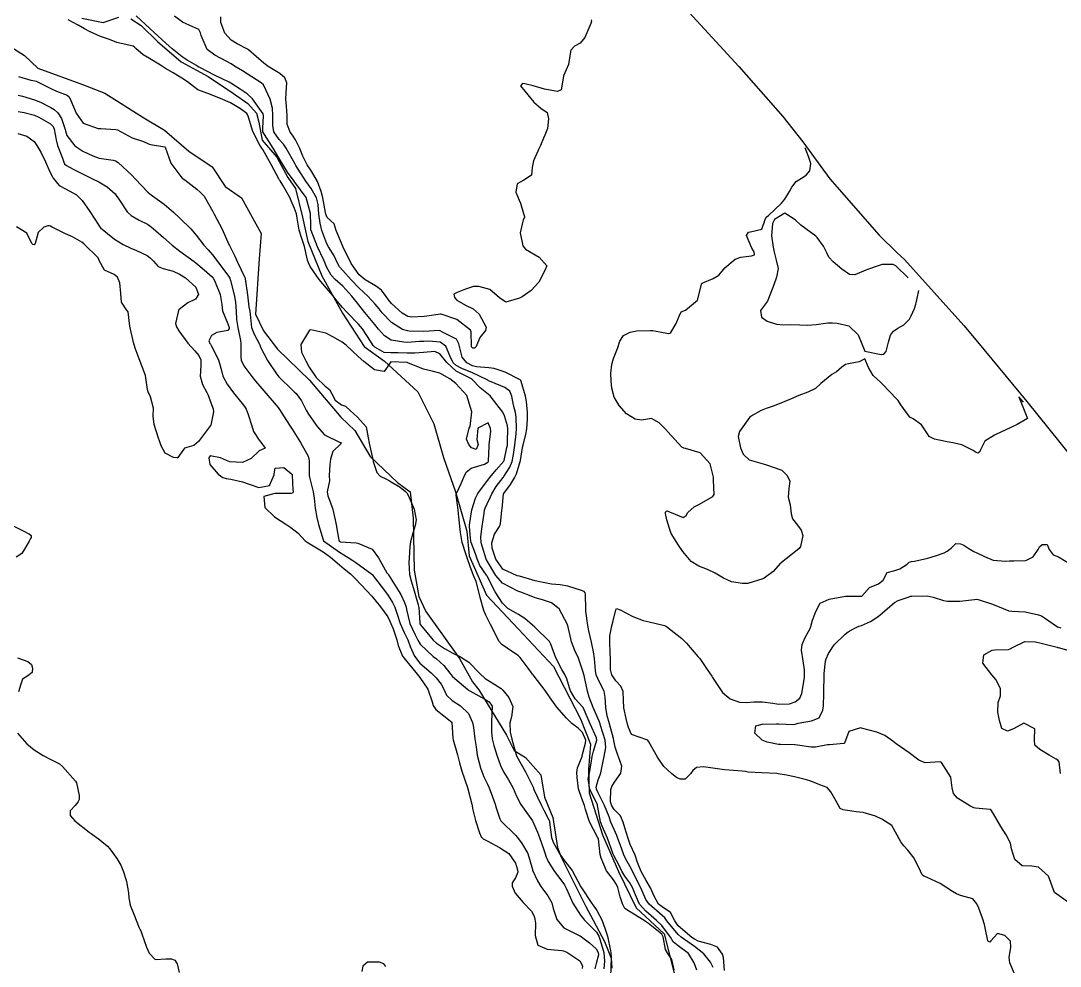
# Model space of a CAD drawing. Header units: metres. Extents: x 292545 to 299085, y 7450245 to 7463078.
# Drawn here: x 295883.5 to 296010.8, y 7462054.7 to 7462170.5 of the extents above; entities that cross this region are included whole.
import ezdxf

# ---------------------------------------------------------------- set-up
doc = ezdxf.new("R2010")
doc.units = ezdxf.units.M
for name, color, linetype in [('Area', 45, 'Continuous'), ('Curvas de Nivel 1m', 11, 'Continuous'), ('Curvas de Nivel 5m', 15, 'Continuous'), ('Hidrografia', 140, 'Continuous')]:
    doc.layers.add(name, color=color, linetype=linetype)

msp = doc.modelspace()

# ---------------------------------------------------------------- linework, layer by layer
at = {"layer": 'Area'}
msp.add_polyline3d([(295963.96, 7462173.06, 665.59), (295971.43, 7462164.89, 667.29), (295976.81, 7462158.77, 663.97), (295979.27, 7462155.69, 662.4), (295982.58, 7462151.14, 663.73), (295988.62, 7462144.24, 664.76), (295990.81, 7462142.1, 665.33), (295991.71, 7462141.25, 666.06), (295998.95, 7462133.19, 663.57), (296000.64, 7462131.2, 663.53), (296006.68, 7462123.88, 663.64), (296012.06, 7462117.18, 662.36)], dxfattribs=at)
at = {"layer": 'Curvas de Nivel 1m', "flags": 128}
for points, elevation in [([(295969.68, 7462054.23), (295969.53, 7462055.8), (295969.43, 7462056.24), (295968.81, 7462057.08), (295967.98, 7462057.4), (295966.45, 7462057.81), (295965.99, 7462058.05), (295965.66, 7462058.28), (295964.01, 7462059.68), (295963.59, 7462060.31), (295963.04, 7462061.32), (295962.04, 7462062), (295961.61, 7462062.33), (295961.07, 7462063.32), (295960.61, 7462064.34), (295960.08, 7462065.24), (295959.46, 7462066.36), (295959.03, 7462067.44), (295958.73, 7462068.36), (295958.13, 7462069.66), (295957.86, 7462070.37), (295957.46, 7462071.69), (295957.27, 7462072.38), (295956.95, 7462073.16), (295956.18, 7462073.93), (295955.86, 7462074.4), (295955.7, 7462074.89), (295955.74, 7462076.4), (295955.86, 7462076.75), (295956.22, 7462077.28), (295957, 7462078.39), (295957.09, 7462079.24), (295956.71, 7462080.39), (295956.57, 7462080.7), (295956.27, 7462081.58), (295956.12, 7462082.4), (295956.08, 7462082.61), (295955.59, 7462084.41), (295955.31, 7462085.42), (295955.14, 7462086.41), (295955.08, 7462087.68), (295954.93, 7462088.41), (295954.36, 7462089.53), (295953.97, 7462090.42), (295953.86, 7462090.94), (295953.75, 7462092.43), (295953.62, 7462093.22), (295953.37, 7462094.43), (295953.08, 7462095.8), (295952.94, 7462096.44), (295952.69, 7462098.21), (295952.68, 7462098.44), (295952.64, 7462100.29), (295952.61, 7462100.44), (295952.5, 7462100.64), (295952.18, 7462100.76), (295950.5, 7462101.27), (295949.57, 7462101.42), (295948.51, 7462101.52), (295947.27, 7462101.75), (295946.51, 7462101.92), (295944.58, 7462102.48), (295944.52, 7462102.5), (295944.31, 7462102.54), (295942.53, 7462103.37), (295941.66, 7462104.57), (295941.22, 7462105.91), (295941.18, 7462106.57), (295941.5, 7462107.65), (295942.11, 7462108.56), (295942.26, 7462108.9), (295942.42, 7462110.56), (295942.44, 7462110.73), (295942.62, 7462112.56), (295942.63, 7462112.58), (295942.64, 7462112.6), (295943.47, 7462113.73), (295943.98, 7462114.55), (295944.19, 7462115.02), (295944.67, 7462116.54), (295944.68, 7462116.64), (295944.96, 7462118.27), (295945.02, 7462118.53), (295945.37, 7462119.88), (295945.46, 7462120.52), (295945.54, 7462121.72), (295945.55, 7462122.52), (295945.42, 7462123.88), (295945.3, 7462124.52), (295944.8, 7462126.31), (295944.74, 7462126.46), (295944.67, 7462126.53), (295942.82, 7462127.47), (295941.46, 7462127.93), (295940.82, 7462128.02), (295939.31, 7462128.11), (295938.83, 7462128.25), (295938.13, 7462128.61), (295937.54, 7462129.32), (295937.22, 7462130.62), (295937.16, 7462130.93), (295936.86, 7462131.53), (295935.16, 7462132.35), (295934.87, 7462132.53), (295934.78, 7462132.56), (295932.87, 7462132.45), (295931.06, 7462132.5), (295930.87, 7462132.53), (295930.25, 7462132.71), (295928.89, 7462133.54), (295927.76, 7462134.74), (295927.38, 7462135.21), (295926.91, 7462135.78), (295926, 7462136.76), (295924.94, 7462137.75), (295923.95, 7462138.78), (295922.96, 7462139.91), (295922.55, 7462140.38), (295922.31, 7462140.8), (295921.88, 7462141.71), (295921.21, 7462142.82), (295921, 7462143.19), (295920.36, 7462144.83), (295920.16, 7462145.7), (295920.01, 7462146.83), (295919.91, 7462147.98), (295919.72, 7462148.83), (295919.08, 7462149.97), (295918.44, 7462150.85), (295917.21, 7462152.76), (295917.16, 7462152.86), (295917.11, 7462152.93), (295916.01, 7462154.88), (295915.67, 7462155.4), (295915.15, 7462155.94), (295914.52, 7462156.9), (295914.39, 7462157.68), (295914.4, 7462158.9), (295914.32, 7462159.78), (295914.05, 7462160.9), (295913.23, 7462162.63), (295912.97, 7462162.91), (295911.24, 7462164), (295910.67, 7462164.36), (295909.68, 7462164.95), (295909.26, 7462165.2), (295908.74, 7462165.49), (295907.27, 7462166.27), (295906.36, 7462166.99), (295905.62, 7462168.67), (295905.53, 7462169), (295905.31, 7462169.41), (295904.57, 7462169.76), (295903.32, 7462170.31), (295902.35, 7462171.04)], 661), ([(295953.33, 7462170.6), (295953.37, 7462170.43), (295953.32, 7462170.16), (295952.56, 7462168.45), (295952, 7462167.75), (295951.29, 7462167.37), (295950.87, 7462166.88), (295950.78, 7462166.46), (295950.58, 7462165.15), (295950.28, 7462164.47), (295949.97, 7462163.74), (295949.77, 7462162.47), (295949.68, 7462162.03), (295949.22, 7462161.85), (295947.63, 7462162.11), (295947.23, 7462162.22), (295946.23, 7462162.52), (295945.24, 7462162.78), (295944.95, 7462162.82), (295944.71, 7462162.54), (295945.22, 7462161.86), (295946.35, 7462160.52), (295947.2, 7462159.81), (295947.96, 7462159.27), (295948.11, 7462158.5), (295947.99, 7462157.32), (295947.69, 7462156.5), (295947.53, 7462156.13), (295947.14, 7462155.23), (295946.92, 7462154.73), (295946.82, 7462154.51), (295946.28, 7462153.36), (295946.11, 7462152.52), (295946.05, 7462151.57), (295945.1, 7462150.96), (295944.28, 7462150.54), (295944.12, 7462149.5), (295944.54, 7462148.54), (295944.69, 7462148.17), (295945.05, 7462146.91), (295945.17, 7462146.53), (295945.18, 7462146.39), (295945.04, 7462146.13), (295944.66, 7462144.54), (295945, 7462142.92), (295945.32, 7462142.53), (295946.98, 7462141.56), (295947.93, 7462140.5), (295947.62, 7462139.84), (295946.94, 7462138.51), (295946, 7462137.45), (295944.92, 7462136.71), (295944.57, 7462136.54), (295942.92, 7462136.06), (295942.14, 7462136.57), (295940.93, 7462137.59), (295939.59, 7462137.94), (295938.94, 7462137.94), (295937.97, 7462137.65), (295936.93, 7462137.22), (295936.54, 7462137.02), (295936.62, 7462136.63), (295936.92, 7462136.28), (295937.97, 7462135.67), (295938.91, 7462135.22), (295939.63, 7462134.59), (295940.48, 7462132.98), (295940.41, 7462132.58), (295939.73, 7462131.73), (295939.26, 7462130.6), (295939.05, 7462130.4), (295938.85, 7462130.4), (295938.75, 7462130.5), (295938.72, 7462130.6), (295938.67, 7462132.4), (295938.57, 7462132.6), (295936.89, 7462133.93), (295934.99, 7462134.56), (295934.9, 7462134.56), (295933.23, 7462134.34), (295932.9, 7462134.3), (295931.4, 7462134.19), (295930.9, 7462134.3), (295930.22, 7462134.71), (295928.91, 7462135.89), (295928.53, 7462136.33), (295928.26, 7462136.73), (295927.69, 7462137.5), (295926.94, 7462138.03), (295925.68, 7462138.76), (295924.96, 7462139.39), (295923.97, 7462140.78), (295922.99, 7462142.79), (295922.15, 7462144.8), (295921.88, 7462145.65), (295921.04, 7462146.39), (295920.87, 7462146.82), (295920.84, 7462147.02), (295920.52, 7462148.83), (295920.31, 7462149.6), (295919.86, 7462150.83), (295919.11, 7462152.07), (295918.6, 7462152.85), (295918.06, 7462153.92), (295917.7, 7462154.85), (295917.15, 7462155.92), (295916.78, 7462156.49), (295916.51, 7462156.87), (295916.14, 7462157.84), (295916.13, 7462158.88), (295916.05, 7462160.02), (295915.97, 7462160.88), (295916, 7462161.66), (295916.08, 7462162.88), (295915.87, 7462163.52), (295915.24, 7462164.05), (295913.8, 7462164.9), (295913.26, 7462165.31), (295911.42, 7462166.93), (295911.28, 7462167.03), (295910.02, 7462167.68), (295909.29, 7462168.11), (295908.52, 7462168.97), (295908, 7462170.29), (295908.01, 7462170.97)], 662), ([(295966.3, 7462054.28), (295965.96, 7462055.16), (295965.27, 7462056.29), (295963.98, 7462057.24), (295963.4, 7462057.72), (295963.05, 7462058.31), (295962.01, 7462059.72), (295961.35, 7462060.34), (295960.03, 7462061.47), (295959.27, 7462062.36), (295958.64, 7462063.78), (295958.41, 7462064.37), (295958.07, 7462064.94), (295957.47, 7462065.76), (295957.11, 7462066.38), (295956.77, 7462067.06), (295956.11, 7462068.32), (295956.07, 7462068.4), (295956.05, 7462068.47), (295955.34, 7462070.41), (295954.69, 7462071.89), (295954.5, 7462072.42), (295954.18, 7462074.23), (295954.14, 7462074.42), (295954.11, 7462074.49), (295953.17, 7462076.43), (295953, 7462077.66), (295953.13, 7462078.43), (295953.31, 7462079.36), (295953.48, 7462080.43), (295953.63, 7462081.06), (295954.05, 7462082.42), (295954.01, 7462082.7), (295953.23, 7462084.43), (295952.37, 7462086.4), (295952.36, 7462086.44), (295952.33, 7462086.48), (295951.39, 7462087.5), (295950.82, 7462088.46), (295950.7, 7462088.81), (295950.37, 7462089.91), (295950.14, 7462090.47), (295949.77, 7462091.09), (295949.03, 7462092.48), (295948.42, 7462094.16), (295948.24, 7462094.49), (295946.45, 7462096.26), (295946.18, 7462096.51), (295945.23, 7462097.3), (295944.47, 7462097.82), (295943.16, 7462098.55), (295942.48, 7462099.18), (295941.59, 7462100.57), (295940.61, 7462102.49), (295940.56, 7462102.58), (295940.52, 7462102.63), (295939.73, 7462103.79), (295939.41, 7462104.6), (295939.2, 7462105.25), (295938.67, 7462106.61), (295938.57, 7462107.09), (295938.47, 7462108.61), (295938.47, 7462108.74), (295938.61, 7462109.85), (295938.75, 7462110.61), (295939.18, 7462112.05), (295939.47, 7462112.6), (295940.66, 7462114.21), (295940.82, 7462114.42), (295940.93, 7462114.58), (295941.71, 7462115.53), (295942.65, 7462116.56), (295942.67, 7462116.58), (295942.68, 7462116.64), (295943.04, 7462118.23), (295943.09, 7462118.55), (295943.12, 7462118.96), (295943.13, 7462120.55), (295943.09, 7462120.91), (295942.75, 7462122.12), (295942.52, 7462122.56), (295941.82, 7462123.52), (295940.97, 7462124.58), (295940.78, 7462124.74), (295939.77, 7462125.57), (295938.8, 7462126.59), (295938.77, 7462126.61), (295936.82, 7462127.6), (295935.69, 7462128.64), (295934.84, 7462129.71), (295934.21, 7462130.02), (295932.84, 7462129.86), (295931.76, 7462129.78), (295930.84, 7462129.8), (295929.71, 7462129.85), (295928.84, 7462129.82), (295928, 7462129.88), (295926.85, 7462130.54), (295926.67, 7462130.75), (295926.33, 7462131.28), (295925.36, 7462132.77), (295924.88, 7462133.33), (295923.47, 7462134.78), (295922.91, 7462135.38), (295922.27, 7462136.15), (295921.77, 7462136.81), (295920.94, 7462137.76), (295920.06, 7462138.83), (295918.97, 7462140.42), (295918.73, 7462140.84), (295918.63, 7462141.19), (295918.26, 7462142.85), (295917.9, 7462143.96), (295917.62, 7462144.85), (295917.32, 7462146.58), (295917.27, 7462146.86), (295917.05, 7462147.49), (295916.64, 7462148.45), (295916.46, 7462148.87), (295915.61, 7462150.36), (295915.26, 7462150.89), (295915.19, 7462150.99), (295915.1, 7462151.16), (295914.17, 7462152.9), (295913.14, 7462154.72), (295913.02, 7462154.91), (295912.8, 7462155.26), (295911.93, 7462156.92), (295911.41, 7462158.7), (295911.34, 7462158.93), (295911.19, 7462159.14), (295910.43, 7462159.71), (295909.2, 7462160.43), (295907.96, 7462160.97), (295907.22, 7462161.27), (295906.75, 7462161.45), (295905.22, 7462162.05), (295904.66, 7462162.44), (295903.94, 7462163.02), (295903.24, 7462163.47), (295902.18, 7462164.11), (295901.26, 7462164.66), (295900.64, 7462165.06), (295899.27, 7462165.89), (295898.52, 7462166.33), (295897.63, 7462167.09), (295897.45, 7462167.26), (295897.29, 7462167.37), (295896.92, 7462167.47), (295895.29, 7462167.85), (295894.37, 7462168.21), (295893.3, 7462168.57), (295891.95, 7462169.16), (295891.31, 7462169.52), (295890.54, 7462169.95), (295889.32, 7462170.62)], 659), ([(295883.24, 7462163.68), (295884.76, 7462163.24), (295885.23, 7462163.14), (295885.39, 7462163.08), (295887.22, 7462162.18), (295887.89, 7462161.88), (295889.21, 7462161.37), (295889.45, 7462161.19), (295889.65, 7462160.74), (295890.31, 7462159.18), (295891.17, 7462157.94), (295893.01, 7462157.31), (295893.16, 7462157.31), (295893.34, 7462157.32), (295895.16, 7462157.2), (295895.37, 7462157.12), (295897.15, 7462156.14), (295898.54, 7462155.7), (295899.15, 7462155.43), (295899.41, 7462155.34), (295901.14, 7462155.06), (295901.17, 7462155.05), (295901.19, 7462155), (295901.89, 7462153.04), (295903.1, 7462151.41), (295903.3, 7462151.23), (295903.6, 7462151.02), (295905.08, 7462149.87), (295905.54, 7462149.47), (295905.96, 7462149), (295907.05, 7462147.14), (295907.12, 7462146.98), (295907.19, 7462146.83), (295908.16, 7462144.97), (295909, 7462143.11), (295909.06, 7462142.96), (295909.71, 7462141.68), (295910.07, 7462140.95), (295910.95, 7462139.06), (295910.99, 7462138.98), (295911, 7462138.94), (295911, 7462138.89), (295911.26, 7462136.93), (295911.45, 7462135.47), (295911.55, 7462134.93), (295911.66, 7462134.16), (295911.75, 7462132.93), (295912.08, 7462132.14), (295912.74, 7462130.91), (295912.77, 7462130.83), (295912.85, 7462130.62), (295913.74, 7462128.9), (295914.81, 7462127.26), (295915.13, 7462126.89), (295916.79, 7462125.28), (295917, 7462125.08), (295917.23, 7462124.86), (295917.89, 7462123.97), (295918.47, 7462122.84), (295918.76, 7462122.32), (295919.79, 7462120.83), (295920.72, 7462119.82), (295922.63, 7462118.88), (295922.71, 7462118.85), (295922.74, 7462118.82), (295922.75, 7462118.8), (295922.75, 7462118.77), (295922.71, 7462118.71), (295921.73, 7462117.78), (295921.46, 7462116.81), (295921.34, 7462116.15), (295921.29, 7462114.81), (295921.3, 7462114.17), (295921.03, 7462112.82), (295921.13, 7462112.33), (295921.7, 7462110.81), (295922.01, 7462109.39), (295922.12, 7462108.8), (295922.47, 7462106.9), (295922.52, 7462106.8), (295922.57, 7462106.75), (295922.66, 7462106.71), (295924.57, 7462106.58), (295924.79, 7462106.55), (295926.56, 7462105.79), (295927.33, 7462104.74), (295928.35, 7462102.9), (295928.48, 7462102.73), (295928.52, 7462102.67), (295929.78, 7462100.71), (295930.04, 7462100.26), (295930.48, 7462099.26), (295930.69, 7462098.7), (295930.75, 7462098.42), (295931.17, 7462096.69), (295931.82, 7462095.3), (295932.14, 7462094.68), (295932.42, 7462094.17), (295934, 7462092.66), (295934.4, 7462092.36), (295935.3, 7462091.55), (295936.05, 7462090.63), (295936.18, 7462090.44), (295936.37, 7462090.21), (295938.24, 7462088.61), (295938.35, 7462088.54), (295938.5, 7462088.46), (295940.34, 7462087.42), (295940.86, 7462087.1), (295941.22, 7462086.58), (295941.2, 7462085.69), (295941.13, 7462084.58), (295941.14, 7462083.43), (295941.25, 7462082.58), (295941.45, 7462081.75), (295941.79, 7462080.57), (295942.24, 7462079.33), (295942.62, 7462078.56), (295943.22, 7462077.56), (295943.79, 7462076.54), (295944.2, 7462075.58), (295944.73, 7462074.53), (295946.16, 7462072.55), (295946.18, 7462072.53), (295946.79, 7462071.15), (295947.01, 7462070.51), (295947.52, 7462069.1), (295947.72, 7462068.5), (295947.81, 7462068.2), (295948.1, 7462067.56), (295948.76, 7462066.48), (295950.08, 7462064.69), (295950.21, 7462064.47), (295950.32, 7462064.22), (295951.09, 7462062.46), (295952.03, 7462061.01), (295952.27, 7462060.7), (295952.5, 7462060.44), (295954, 7462058.9), (295954.29, 7462058.42), (295954.47, 7462057.94), (295954.91, 7462056.41), (295955, 7462055.38), (295954.89, 7462054.41)], 659), ([(295883.19, 7462159.37), (295883.94, 7462159.25), (295885.19, 7462158.92), (295885.74, 7462158.68), (295887.17, 7462157.87), (295887.5, 7462157.55), (295887.63, 7462157.21), (295887.84, 7462155.9), (295888.02, 7462155.21), (295888.63, 7462153.69), (295888.8, 7462153.19), (295888.89, 7462152.98), (295889.11, 7462152.78), (295889.95, 7462152.34), (295891.1, 7462151.77), (295892.32, 7462151.16), (295893.09, 7462150.77), (295894.1, 7462150.16), (295895.07, 7462149.3), (295895.22, 7462149.12), (295895.53, 7462148.65), (295896.56, 7462147.1), (295897.04, 7462146.65), (295898.03, 7462146.09), (295899.03, 7462145.58), (295899.33, 7462145.38), (295899.72, 7462145.07), (295901.01, 7462143.96), (295902.06, 7462143.04), (295902.99, 7462142.29), (295904.76, 7462141.01), (295904.97, 7462140.86), (295905.99, 7462140.02), (295906.95, 7462139.16), (295907.09, 7462138.98), (295907.24, 7462138.69), (295907.93, 7462136.97), (295908.14, 7462135.74), (295908.21, 7462134.97), (295908.89, 7462133.38), (295909.02, 7462132.96), (295909.02, 7462132.81), (295908.88, 7462132.56), (295907.53, 7462132.32), (295906.87, 7462131.97), (295906.54, 7462131.3), (295906.68, 7462130.98), (295906.75, 7462130.88), (295906.85, 7462130.72), (295907.71, 7462128.97), (295908.1, 7462127.68), (295908.28, 7462126.97), (295908.79, 7462126), (295909.58, 7462124.95), (295910.77, 7462123.42), (295910.98, 7462123.15), (295911.12, 7462122.93), (295911.38, 7462122.31), (295911.79, 7462120.92), (295912.03, 7462120.22), (295912.72, 7462119.13), (295912.91, 7462118.91), (295913.44, 7462118.16), (295912.7, 7462117.85), (295911.72, 7462116.92), (295910.68, 7462116.41), (295909.13, 7462116.51), (295908.69, 7462116.64), (295907.99, 7462116.97), (295906.7, 7462117.23), (295906.54, 7462116.98), (295906.68, 7462116.18), (295907.69, 7462114.97), (295908.28, 7462114.58), (295908.66, 7462114.47), (295909.24, 7462114.37), (295910.65, 7462114.05), (295911.48, 7462113.76), (295912.65, 7462113.34), (295913.96, 7462113.59), (295914.53, 7462114.89), (295914.54, 7462115.01), (295914.67, 7462115.7), (295915.74, 7462115.81), (295916.66, 7462115.02), (295916.73, 7462114.94), (295916.75, 7462114.87), (295916.83, 7462113.05), (295916.85, 7462112.87), (295916.82, 7462112.68), (295916.64, 7462112.61), (295914.9, 7462112.62), (295914.64, 7462112.63), (295913.28, 7462112.25), (295913.41, 7462110.9), (295914.6, 7462109.75), (295915.96, 7462108.88), (295916.59, 7462108.47), (295917.48, 7462107.75), (295918.33, 7462106.84), (295918.57, 7462106.66), (295918.93, 7462106.47), (295920.55, 7462105.49), (295921.45, 7462104.81), (295922.53, 7462103.87), (295923.13, 7462103.4), (295923.89, 7462102.78), (295924.51, 7462102.16), (295925.84, 7462100.76), (295926.49, 7462100.04), (295927.55, 7462098.74), (295928.46, 7462097.51), (295928.72, 7462096.99), (295928.82, 7462096.72), (295929.11, 7462096.06), (295929.56, 7462094.71), (295929.74, 7462094.03), (295930.26, 7462092.7), (295930.32, 7462092.61), (295930.4, 7462092.5), (295931.87, 7462090.69), (295932.37, 7462090.1), (295933.34, 7462088.67), (295933.87, 7462087.13), (295934.01, 7462086.66), (295934.33, 7462086.18), (295936.3, 7462084.63), (295936.41, 7462082.63), (295936.44, 7462082.47), (295936.98, 7462080.62), (295937.23, 7462079.64), (295937.51, 7462078.62), (295938.21, 7462076.61), (295938.73, 7462074.6), (295938.88, 7462073.9), (295939.18, 7462072.6), (295939.68, 7462071.07), (295939.88, 7462070.59), (295940.14, 7462070.34), (295940.63, 7462070.09), (295942.12, 7462069.29), (295943.26, 7462068.55), (295944.1, 7462067.38), (295944.35, 7462066.54), (295944.37, 7462066.26), (295944.08, 7462065.58), (295943.68, 7462064.94), (295943.68, 7462064.54), (295944.06, 7462063.67), (295945.02, 7462062.53), (295946.03, 7462061.49), (295946.37, 7462060.86), (295946.46, 7462060.51), (295946.52, 7462060.01), (295946.5, 7462058.51), (295946.81, 7462057.33), (295947.98, 7462056.85), (295949.77, 7462056.68), (295949.97, 7462056.62), (295950.37, 7462056.47), (295951.96, 7462055.39), (295952.3, 7462054.78), (295952.26, 7462054.45)], 661), ([(295883.16, 7462156.69), (295884.28, 7462156.38), (295885.15, 7462155.73), (295885.51, 7462155.24), (295885.97, 7462154.39), (295886.56, 7462153.23), (295887.1, 7462152), (295887.35, 7462151.47), (295887.49, 7462151.21), (295888.22, 7462150.34), (295889.08, 7462149.86), (295890.34, 7462149.18), (295891.06, 7462148.48), (295891.98, 7462147.16), (295893.03, 7462145.52), (295893.17, 7462145.29), (295893.3, 7462145.15), (295895, 7462143.75), (295896.05, 7462143.11), (295896.99, 7462142.67), (295897.71, 7462142.37), (295898.98, 7462141.75), (295899.38, 7462141.48), (295899.77, 7462141.07), (295900.33, 7462140.42), (295900.96, 7462140.16), (295902.17, 7462139.83), (295902.96, 7462139.47), (295903.67, 7462139.02), (295904.94, 7462137.87), (295905.3, 7462137), (295904.92, 7462136.42), (295903.98, 7462135.96), (295902.9, 7462135.14), (295902.85, 7462135.08), (295902.82, 7462135.03), (295902.48, 7462133.44), (295902.58, 7462133.03), (295902.88, 7462132.53), (295903.98, 7462131.02), (295904.84, 7462130.07), (295905.34, 7462129.5), (295905.57, 7462129), (295905.58, 7462128.24), (295905.49, 7462127), (295905.77, 7462125.97), (295906.3, 7462124.99), (295906.45, 7462124.65), (295906.77, 7462123.86), (295907.09, 7462122.98), (295907.12, 7462122.62), (295906.78, 7462120.98), (295906.76, 7462120.95), (295906.73, 7462120.93), (295905.3, 7462119), (295904.71, 7462118.51), (295903.57, 7462118.16), (295902.74, 7462117.03), (295902.72, 7462117), (295902.69, 7462116.99), (295902.24, 7462117.04), (295901.21, 7462117.57), (295900.71, 7462118.44), (295900.5, 7462119.06), (295900.38, 7462119.4), (295899.84, 7462121.07), (295899.73, 7462122.09), (295899.76, 7462123.07), (295899.4, 7462124.45), (295899.12, 7462125.08), (295899.04, 7462125.33), (295898.8, 7462127.08), (295898.02, 7462129.09), (295897.54, 7462130.4), (295897.31, 7462131.1), (295896.88, 7462133.1), (295896.66, 7462134.86), (295896.48, 7462135.11), (295895.86, 7462136.06), (295895.79, 7462137.11), (295895.64, 7462138.41), (295895.36, 7462139.12), (295894.96, 7462139.42), (295893.76, 7462139.94), (295893.12, 7462141.15), (295893.1, 7462141.27), (295892.98, 7462141.46), (295891.25, 7462143.17), (295891, 7462143.38), (295889.85, 7462144.03), (295889.01, 7462144.39), (295887.36, 7462145.22), (295887.15, 7462145.34), (295887.02, 7462145.39), (295886.85, 7462145.4), (295886.36, 7462145.23), (295885.67, 7462144.58), (295885.27, 7462143.24), (295885.18, 7462143.06), (295885, 7462143.09), (295884.86, 7462143.24), (295884.26, 7462144.5), (295883.02, 7462145.27)], 662), ([(296006.28, 7462123.8), (296005.7, 7462124.44), (296006.75, 7462121.8), (296005.48, 7462121.08), (296004.74, 7462120.7), (296002.89, 7462119.85), (296002.79, 7462119.8), (296002.73, 7462119.77), (296001.54, 7462119.04), (296000.95, 7462117.87), (296000.88, 7462117.68), (296000.7, 7462117.57), (296000.47, 7462117.64), (296000.11, 7462117.88), (295998.71, 7462118.56), (295997.84, 7462118.79), (295996.72, 7462118.99), (295995.38, 7462119.28), (295994.73, 7462119.58), (295994.51, 7462119.94), (295993.8, 7462121.01), (295992.75, 7462121.74), (295992.35, 7462121.97), (295991.26, 7462123.49), (295990.92, 7462123.99), (295990.78, 7462124.15), (295989.01, 7462126.01), (295988.8, 7462126.22), (295987.86, 7462127.07), (295987.31, 7462128.03), (295986.84, 7462129.1), (295986.15, 7462128.73), (295984.83, 7462128.49), (295984.49, 7462128.4), (295984.04, 7462128.07), (295983.37, 7462127.52), (295982.81, 7462127.19), (295981.47, 7462126.1), (295980.8, 7462125.49), (295979.88, 7462125.03), (295978.79, 7462124.61), (295977.75, 7462124.15), (295977.06, 7462123.87), (295976.78, 7462123.76), (295975.61, 7462123.33), (295974.77, 7462123.04), (295974.16, 7462122.79), (295973.14, 7462122.2), (295972.9, 7462122.05), (295972.75, 7462121.92), (295971.49, 7462120.22), (295971.35, 7462119.59), (295971.64, 7462118.22), (295971.94, 7462117.45), (295972.69, 7462116.73), (295974.68, 7462116.18), (295976.68, 7462115.46), (295977.36, 7462114.84), (295977.68, 7462114.14), (295977.54, 7462113.25), (295977.47, 7462112.15), (295977.7, 7462111.22), (295977.83, 7462110.14), (295978, 7462109.53), (295978.6, 7462108.76), (295979.07, 7462108.13), (295979.24, 7462107.47), (295978.99, 7462106.13), (295978.81, 7462105.88), (295978.56, 7462105.68), (295976.64, 7462104.16), (295976.59, 7462104.12), (295976.54, 7462104.07), (295975.63, 7462103.07), (295974.51, 7462102.27), (295974.46, 7462102.23), (295974.38, 7462102.18), (295972.51, 7462101.61), (295971.87, 7462101.58), (295970.52, 7462101.81), (295969.54, 7462102.24), (295968.53, 7462102.86), (295967.57, 7462103.3), (295966.54, 7462103.71), (295965.59, 7462104.29), (295964.56, 7462105.52), (295964.02, 7462106.31), (295963.16, 7462107.74), (295962.92, 7462108.32), (295962.6, 7462109.38), (295962.45, 7462110.16), (295962.46, 7462110.32), (295962.61, 7462110.51), (295963.16, 7462110.31), (295964.61, 7462109.67), (295964.96, 7462109.94), (295965.2, 7462110.29), (295965.94, 7462110.97), (295966.62, 7462111.33), (295968.24, 7462112.26), (295968.39, 7462112.5), (295968.33, 7462114.25), (295968.32, 7462114.6), (295967.92, 7462116.26), (295966.7, 7462117.59), (295964.88, 7462118.13), (295964.71, 7462118.17), (295964.46, 7462118.3), (295962.73, 7462120.17), (295962.67, 7462120.26), (295962.6, 7462120.32), (295961.68, 7462121.27), (295960.75, 7462121.78), (295959.51, 7462121.6), (295958.75, 7462121.71), (295957.69, 7462122.38), (295956.77, 7462123.39), (295956.18, 7462124.4), (295955.89, 7462125.5), (295955.79, 7462126.41), (295955.76, 7462127.35), (295955.88, 7462128.4), (295956.09, 7462129.14), (295956.57, 7462130.39), (295956.86, 7462131.27), (295957.29, 7462131.96), (295958.12, 7462132.38), (295958.74, 7462132.51), (295958.88, 7462132.52), (295960.63, 7462132.59), (295960.88, 7462132.57), (295962.17, 7462132.33), (295962.87, 7462132.22), (295962.96, 7462132.23), (295963.09, 7462132.32), (295963.76, 7462133.44), (295964.13, 7462134.31), (295964.37, 7462134.85), (295964.91, 7462135.07), (295966.37, 7462136.28), (295966.86, 7462138.19), (295966.87, 7462138.27), (295966.89, 7462138.33), (295966.94, 7462138.37), (295968.29, 7462138.92), (295968.96, 7462139.35), (295969.39, 7462139.82), (295969.72, 7462140.24), (295970.98, 7462141.31), (295971.65, 7462141.55), (295972.99, 7462141.71), (295973.34, 7462141.84), (295973.29, 7462142.2), (295973, 7462142.67), (295972.37, 7462144.21), (295972.61, 7462144.61), (295973.02, 7462144.7), (295974.24, 7462144.97), (295974.65, 7462146.18), (295974.78, 7462146.45), (295975.05, 7462146.66), (295976.66, 7462148.16), (295977.07, 7462148.66), (295977.63, 7462149.59), (295977.91, 7462150.14), (295978.43, 7462150.8), (295979.1, 7462151.23), (295979.65, 7462151.58), (295980.11, 7462152.12), (295980.24, 7462153), (295979.97, 7462153.86), (295979.54, 7462154.92)], 662), ([(295992.17, 7462139.01), (295990.65, 7462140.47), (295990.3, 7462140.67), (295988.97, 7462140.66), (295988.48, 7462140.51), (295987.19, 7462140.04), (295986.96, 7462139.96), (295985.62, 7462139.39), (295984.96, 7462139.44), (295984.04, 7462140.07), (295982.98, 7462140.99), (295982.45, 7462141.55), (295982.19, 7462142.09), (295981.79, 7462142.89), (295981.01, 7462143.97), (295980.86, 7462144.11), (295979.03, 7462145.47), (295978.31, 7462146.14), (295977.05, 7462146.92), (295975.78, 7462146.17), (295975.55, 7462145.66), (295975.42, 7462144.17), (295975.61, 7462142.79), (295975.77, 7462142.17), (295976, 7462141.19), (295976.23, 7462140.16), (295976.03, 7462139.09), (295975.7, 7462138.17), (295974.92, 7462136.18), (295974.06, 7462135.04), (295974.2, 7462134.19), (295974.89, 7462133.72), (295976.05, 7462133.33), (295976.88, 7462133.27), (295977.71, 7462133.32), (295978.88, 7462133.26), (295979.79, 7462133.21), (295980.88, 7462133.29), (295982.3, 7462133.5), (295982.89, 7462133.52), (295983.47, 7462133.49), (295984.88, 7462133.15), (295986.03, 7462132.05), (295986.85, 7462130.04), (295988.85, 7462129.65), (295989.17, 7462129.69), (295989.45, 7462130), (295989.74, 7462131.13), (295989.99, 7462132), (295990.37, 7462132.51), (295990.88, 7462132.85), (295991.61, 7462133.25), (295992.3, 7462133.98), (295992.51, 7462134.36), (295992.91, 7462135.26), (295993.09, 7462135.79), (295993.13, 7462135.96), (295993.44, 7462137.46)], 662), ([(295963.49, 7462054.31), (295963.24, 7462055.58), (295962.72, 7462056.32), (295962.46, 7462056.8), (295962.18, 7462058.33), (295962, 7462058.66), (295960.38, 7462059.99), (295960.02, 7462060.23), (295959.84, 7462060.35), (295958.03, 7462061.46), (295957.49, 7462061.83), (295957.17, 7462062.38), (295956.91, 7462063.24), (295956.62, 7462064.39), (295956.46, 7462064.77), (295956.08, 7462065.34), (295955.21, 7462066.41), (295954.56, 7462067.97), (295954.46, 7462068.42), (295954.23, 7462070.33), (295954.21, 7462070.42), (295954.14, 7462070.55), (295953.14, 7462072.43), (295952.66, 7462073.95), (295952.54, 7462074.44), (295952.2, 7462075.27), (295951.78, 7462076.45), (295951.62, 7462077.85), (295951.6, 7462078.45), (295951.66, 7462079.03), (295952.23, 7462080.44), (295952.26, 7462080.53), (295952.67, 7462082.05), (295952.68, 7462082.44), (295952.29, 7462083.34), (295951.74, 7462083.89), (295950.99, 7462084.46), (295950.31, 7462085.13), (295949.16, 7462086.48), (295948.34, 7462087.59), (295947.72, 7462088.5), (295946.37, 7462090.27), (295946.26, 7462090.4), (295946.18, 7462090.51), (295945.65, 7462091.25), (295944.67, 7462092.54), (295944.55, 7462092.68), (295944.41, 7462092.8), (295943.72, 7462093.24), (295942.42, 7462094.15), (295942.06, 7462094.56), (295941.62, 7462095.39), (295941.02, 7462096.57), (295940.46, 7462097.71), (295940.2, 7462098.31), (295940.11, 7462098.59), (295939.76, 7462099.87), (295939.6, 7462100.59), (295939.27, 7462101.84), (295938.94, 7462102.6), (295938.82, 7462102.9), (295938.53, 7462103.69), (295938.22, 7462104.61), (295938.05, 7462105.12), (295937.56, 7462106.62), (295937.34, 7462107.86), (295937.27, 7462108.62), (295937.12, 7462110.11), (295937.07, 7462110.63), (295936.84, 7462112.43), (295936.85, 7462112.63), (295937.42, 7462113.86), (295937.75, 7462114.62), (295938.04, 7462115.25), (295938.67, 7462115.74), (295940.31, 7462116.22), (295940.68, 7462116.44), (295940.75, 7462116.51), (295940.78, 7462116.58), (295940.86, 7462118.43), (295940.87, 7462118.58), (295941.05, 7462120.26), (295941.03, 7462120.58), (295940.74, 7462121.25), (295939.47, 7462120.6), (295939.34, 7462119.22), (295939.51, 7462118.6), (295939.29, 7462118.01), (295938.71, 7462118.22), (295938.38, 7462118.61), (295938.07, 7462119.27), (295938.43, 7462120.61), (295938.52, 7462120.83), (295938.75, 7462122.61), (295938.11, 7462124.62), (295936.8, 7462126.07), (295936.04, 7462126.64), (295934.81, 7462127.36), (295933.87, 7462127.61), (295932.82, 7462127.84), (295930.91, 7462128.62), (295930.83, 7462128.64), (295928.83, 7462128.72), (295928.01, 7462127.54), (295926.82, 7462127.74), (295925.5, 7462128.76), (295924.84, 7462129.39), (295923.36, 7462130.78), (295922.86, 7462131.16), (295921.82, 7462131.76), (295920.87, 7462132.25), (295919.04, 7462132.67), (295918.87, 7462132.61), (295917.79, 7462130.86), (295917.89, 7462129.91), (295918.41, 7462128.85), (295918.82, 7462128.1), (295919.7, 7462126.83), (295920.79, 7462125.76), (295921.31, 7462125.33), (295921.6, 7462124.81), (295922.01, 7462124.04), (295922.77, 7462123.49), (295923.28, 7462123.29), (295923.85, 7462122.78), (295924.75, 7462121.97), (295925.8, 7462120.76), (295926.04, 7462119.44), (295926.16, 7462118.76), (295926.64, 7462116.79), (295926.65, 7462116.75), (295926.68, 7462116.53), (295927.12, 7462115.19), (295927.54, 7462114.74), (295928.29, 7462114.36), (295928.66, 7462114.18), (295929.95, 7462113.4), (295930.64, 7462112.88), (295930.78, 7462112.7), (295930.94, 7462112.4), (295931.68, 7462110.69), (295931.91, 7462109.38), (295931.81, 7462108.69), (295931.52, 7462107.75), (295931.22, 7462106.69), (295931.14, 7462106.11), (295931.07, 7462104.69), (295931.04, 7462104.19), (295931.12, 7462102.69), (295931.3, 7462101.91), (295931.68, 7462100.69), (295932.19, 7462098.97), (295932.24, 7462098.68), (295932.36, 7462096.77), (295932.38, 7462096.68), (295932.45, 7462096.56), (295934, 7462094.66), (295934.42, 7462094.28), (295935.41, 7462093.64), (295936.41, 7462093.08), (295937.37, 7462092.62), (295938.39, 7462091.97), (295939.73, 7462090.6), (295940.37, 7462089.99), (295941.24, 7462089.45), (295942.35, 7462088.74), (295942.53, 7462088.56), (295943.26, 7462087.63), (295943.76, 7462086.55), (295943.58, 7462085.28), (295943.4, 7462084.55), (295943.44, 7462083.4), (295943.63, 7462082.55), (295944.16, 7462080.64), (295944.2, 7462080.54), (295944.26, 7462080.42), (295945.31, 7462078.53), (295946.22, 7462076.74), (295946.28, 7462076.59), (295946.31, 7462076.52), (295946.35, 7462076.38), (295947.22, 7462074.5), (295947.54, 7462073.86), (295948.16, 7462072.67), (295948.25, 7462072.49), (295948.26, 7462072.39), (295948.5, 7462070.49), (295948.7, 7462069.92), (295949.52, 7462068.48), (295950.1, 7462067.66), (295951.02, 7462066.46), (295952.07, 7462064.45), (295953.45, 7462062.43), (295953.69, 7462062.08), (295954.03, 7462061.57), (295954.65, 7462060.41), (295955.03, 7462059.39), (295955.35, 7462058.41), (295955.73, 7462056.65), (295955.76, 7462056.4), (295955.86, 7462054.49)], 658), ([(295882.59, 7462108.65), (295883.81, 7462108.03), (295884.58, 7462107.66), (295884.81, 7462107.49), (295884.78, 7462107.25), (295884.72, 7462107.1), (295884.57, 7462106.8), (295883.99, 7462105.82), (295883.65, 7462105.26), (295882.97, 7462104.84)], 662), ([(296005.18, 7462053.82), (296004.61, 7462055.17), (296004.53, 7462055.82), (296004.73, 7462057.08), (296004.67, 7462057.82), (296004, 7462058.49), (296003.07, 7462058.77), (296002.26, 7462057.85), (296002.15, 7462057.69), (296001.99, 7462057.79), (296001.96, 7462057.82), (296001.92, 7462057.85), (296001.6, 7462059.45), (296001.49, 7462059.86), (296001.24, 7462060.64), (296000.81, 7462061.87), (296000.57, 7462062.4), (296000.05, 7462062.99), (295998.55, 7462063.4), (295998.06, 7462063.62), (295997.6, 7462063.9), (295996.08, 7462064.87), (295994.39, 7462065.65), (295994.09, 7462065.78), (295993.88, 7462065.95), (295993.66, 7462066.39), (295992.9, 7462067.96), (295992.12, 7462068.96), (295991.62, 7462069.47), (295991.27, 7462069.98), (295990.16, 7462071.99), (295988.92, 7462072.76), (295988.17, 7462073.12), (295986.65, 7462073.56), (295986.18, 7462073.62), (295985.79, 7462073.66), (295984.18, 7462073.88), (295983.84, 7462074.07), (295983.33, 7462074.94), (295982.69, 7462076.09), (295982.22, 7462076.61), (295981.35, 7462076.97), (295980.23, 7462077.4), (295979.69, 7462077.58), (295978.23, 7462077.93), (295977.24, 7462078.15), (295976.23, 7462078.31), (295976.07, 7462078.33), (295974.24, 7462078.42), (295972.56, 7462078.52), (295972.24, 7462078.57), (295971.82, 7462078.63), (295970.24, 7462078.74), (295969.67, 7462078.8), (295968.24, 7462079), (295967.12, 7462079.14), (295966.24, 7462079.08), (295965.81, 7462078.71), (295965.49, 7462078.29), (295964.87, 7462077.65), (295964.23, 7462077.63), (295963.78, 7462077.86), (295963.24, 7462078.31), (295962.69, 7462078.77), (295962.24, 7462079.21), (295961.45, 7462080.34), (295960.4, 7462082.23), (295960.33, 7462082.35), (295960.28, 7462082.4), (295960.16, 7462082.48), (295958.29, 7462083.13), (295957.91, 7462083.99), (295957.81, 7462084.38), (295957.63, 7462085.06), (295957.34, 7462086.38), (295957.29, 7462087.33), (295957.26, 7462088.39), (295956.98, 7462089.02), (295956.37, 7462089.67), (295955.86, 7462090.41), (295955.72, 7462091.07), (295955.7, 7462092.41), (295955.68, 7462093.13), (295955.65, 7462094.41), (295955.64, 7462095.19), (295955.88, 7462096.41), (295956, 7462096.85), (295956.37, 7462098.39), (295956.47, 7462098.56), (295956.9, 7462098.39), (295958.46, 7462097.54), (295959.72, 7462097.09), (295960.45, 7462096.91), (295962.32, 7462096.45), (295962.44, 7462096.4), (295962.56, 7462096.32), (295964.43, 7462094.87), (295965.02, 7462094.29), (295966.41, 7462092.67), (295966.59, 7462092.46), (295966.73, 7462092.28), (295967.56, 7462091.09), (295968.13, 7462090.25), (295968.22, 7462090.1), (295968.37, 7462089.83), (295969.44, 7462088.24), (295970.35, 7462087.47), (295971.49, 7462087.07), (295972.34, 7462087.03), (295973.25, 7462087.11), (295974.34, 7462087.13), (295975.57, 7462086.94), (295976.33, 7462086.82), (295977.61, 7462086.88), (295978.34, 7462087.1), (295978.9, 7462087.58), (295979.13, 7462088.13), (295979.31, 7462089.07), (295979.46, 7462090.12), (295979.47, 7462091.04), (295979.32, 7462092.12), (295979.11, 7462093.43), (295979.16, 7462094.12), (295979.56, 7462094.99), (295980.14, 7462096.11), (295980.23, 7462096.33), (295980.46, 7462097.1), (295980.73, 7462097.85), (295980.82, 7462098.11), (295981.37, 7462099.21), (295982.49, 7462099.7), (295984.49, 7462100.06), (295986.49, 7462100.04), (295987.41, 7462101.12), (295988.51, 7462101.55), (295989.09, 7462102.01), (295989.6, 7462102.94), (295990.53, 7462103.2), (295991.14, 7462103.38), (295992.02, 7462103.98), (295992.28, 7462104.23), (295992.55, 7462104.3), (295992.93, 7462104.35), (295994.55, 7462104.72), (295995.51, 7462104.97), (295996.56, 7462105.36), (295996.94, 7462105.54), (295997.4, 7462105.91), (295997.97, 7462106.5), (295998.57, 7462106.47), (295998.96, 7462106.29), (295999.56, 7462105.89), (296000.2, 7462105.52), (296000.56, 7462105.37), (296001.51, 7462104.9), (296002.55, 7462104.46), (296004.05, 7462104.34), (296004.55, 7462104.39), (296005.09, 7462104.37), (296006.55, 7462104.41), (296007.47, 7462104.88), (296008.07, 7462105.78), (296008.25, 7462106.1), (296008.57, 7462106.39), (296009.17, 7462106.37), (296009.4, 7462105.77), (296009.92, 7462105.12), (296010.55, 7462104.85), (296012.44, 7462103.73)], 662), ([(296012.05, 7462062.36), (296010.06, 7462063.76), (296009.33, 7462065.77), (296008.1, 7462066.89), (296007.29, 7462066.98), (296006.11, 7462067.02), (296005.21, 7462067.82), (296004.82, 7462069.13), (296004.7, 7462069.82), (296004.15, 7462070.83), (296003.49, 7462071.84), (296002.61, 7462073.41), (296002.33, 7462073.85), (296002.18, 7462073.95), (296000.4, 7462074.09), (296000.19, 7462074.13), (295999.7, 7462074.37), (295998.2, 7462075.33), (295997.71, 7462075.9), (295997.52, 7462076.6), (295997.36, 7462077.91), (295996.25, 7462079.7), (295996.08, 7462079.75), (295994.25, 7462079.66), (295993.44, 7462079.96), (295992.27, 7462080.88), (295990.7, 7462081.99), (295990.29, 7462082.3), (295989.29, 7462083), (295988.3, 7462083.38), (295986.43, 7462083.91), (295986.3, 7462083.93), (295984.88, 7462083.47), (295984.36, 7462082.06), (295984.32, 7462082.02), (295984.28, 7462082.01), (295982.51, 7462081.86), (295982.28, 7462081.83), (295980.83, 7462081.55), (295980.27, 7462081.55), (295978.61, 7462081.8), (295978.28, 7462081.83), (295976.53, 7462081.9), (295976.28, 7462081.91), (295974.89, 7462082.17), (295974.29, 7462082.43), (295973.37, 7462083.27), (295973.5, 7462084.19), (295974.3, 7462084.38), (295976.04, 7462084.42), (295976.31, 7462084.41), (295978.1, 7462084.35), (295978.31, 7462084.38), (295978.67, 7462084.5), (295980.31, 7462084.8), (295981.25, 7462085.16), (295981.72, 7462086.1), (295981.79, 7462086.64), (295981.85, 7462088.1), (295981.85, 7462088.6), (295981.87, 7462090.1), (295981.88, 7462090.59), (295982.05, 7462092.09), (295982.12, 7462092.37), (295982.41, 7462093.02), (295983.11, 7462094.08), (295984.44, 7462095.41), (295984.82, 7462095.68), (295985.48, 7462096.05), (295986.13, 7462096.36), (295986.45, 7462096.47), (295987.53, 7462096.95), (295988.47, 7462097.58), (295988.72, 7462097.77), (295989.01, 7462098.01), (295990.49, 7462099.27), (295990.94, 7462099.53), (295992.26, 7462099.97), (295992.43, 7462100.03), (295992.49, 7462100.05), (295992.59, 7462100.07), (295994.49, 7462100.09), (295995.21, 7462099.93), (295996.49, 7462099.5), (295996.96, 7462099.44), (295998.49, 7462099.43), (296000.27, 7462099.66), (296000.49, 7462099.67), (296000.73, 7462099.63), (296002.48, 7462099.05), (296003.8, 7462098.52), (296004.48, 7462098.25), (296004.86, 7462098.2), (296006.48, 7462098.13), (296008.12, 7462097.78), (296008.46, 7462097.64), (296008.84, 7462097.39), (296010.45, 7462096.3), (296010.85, 7462096.16)], 663), ([(296010.81, 7462078.32), (296010.62, 7462079.75), (296010.47, 7462079.97), (296010.26, 7462080.11), (296009.43, 7462080.6), (296008.28, 7462081.28), (296007.65, 7462081.79), (296007.62, 7462082.45), (296007.65, 7462083.79), (296006.31, 7462084.52), (296005.04, 7462083.82), (296004.3, 7462083.53), (296003.63, 7462083.84), (296003.32, 7462084.83), (296003.13, 7462085.84), (296003.17, 7462087.02), (296003.47, 7462087.84), (296003.46, 7462088.74), (296002.89, 7462089.84), (296002.38, 7462090.43), (296001.3, 7462091.86), (296001.41, 7462092.86), (296002.42, 7462093.44), (296002.77, 7462093.49), (296004.42, 7462093.51), (296004.65, 7462093.59), (296004.99, 7462093.82), (296006.43, 7462094.49), (296007.75, 7462094.47), (296008.43, 7462094.28), (296010.39, 7462093.79), (296010.42, 7462093.78), (296010.44, 7462093.78), (296010.52, 7462093.76), (296012.42, 7462093.25)], 664), ([(295883.13, 7462092.52), (295884.39, 7462092.04), (295884.84, 7462091.69), (295884.97, 7462091.24), (295884.9, 7462090.72), (295884.37, 7462090.3), (295883.75, 7462089.87), (295883.54, 7462089.26), (295883.26, 7462088.35)], 662), ([(295883.14, 7462083.26), (295884.27, 7462081.99), (295885.16, 7462081.24), (295886.26, 7462080.56), (295887.13, 7462080.1), (295888.25, 7462079.51), (295888.62, 7462079.2), (295890.22, 7462077.41), (295890.36, 7462077.18), (295890.69, 7462075.66), (295890.66, 7462075.17), (295890.53, 7462074.83), (295890.18, 7462074.41), (295889.57, 7462073.78), (295889.59, 7462073.19), (295890.16, 7462072.54), (295891.9, 7462071.16), (295892.14, 7462070.98), (295893.19, 7462070.2), (295894.13, 7462069.46), (295894.42, 7462069.13), (295895.27, 7462067.95), (295895.78, 7462067.11), (295896.08, 7462066.29), (295896.37, 7462065.4), (295896.47, 7462065.1), (295896.7, 7462063.74), (295896.74, 7462063.1), (295896.93, 7462062.21), (295897.35, 7462061.1), (295898.01, 7462059.43), (295898.13, 7462059.22), (295898.24, 7462059.09), (295898.36, 7462058.72), (295898.9, 7462057.08), (295899.23, 7462056.33), (295899.96, 7462055.58), (295901.34, 7462055.66), (295901.96, 7462055.67), (295902.39, 7462055.47), (295902.67, 7462055.03), (295902.91, 7462053.99)], 662), ([(295928.23, 7462054.73), (295927.96, 7462055.04), (295927.44, 7462055.25), (295925.96, 7462055.23), (295925.38, 7462054.76), (295925.29, 7462054.1)], 661)]:
    msp.add_lwpolyline(points, dxfattribs=dict(at, elevation=elevation))
at = {"layer": 'Curvas de Nivel 5m', "elevation": 660, "flags": 128}
for points in [[(295968.28, 7462054.58), (295967.96, 7462055.26), (295967.13, 7462056.27), (295965.98, 7462057.15), (295964.35, 7462058.3), (295964, 7462058.62), (295962.63, 7462060.32), (295962.37, 7462060.67), (295962.03, 7462060.96), (295960.44, 7462062.35), (295960.05, 7462062.91), (295959.41, 7462064.36), (295958.75, 7462065.7), (295958.41, 7462066.37), (295958.1, 7462066.98), (295957.6, 7462067.87), (295957.36, 7462068.38), (295956.89, 7462069.63), (295956.63, 7462070.39), (295956.5, 7462070.75), (295956.15, 7462071.49), (295955.77, 7462072.4), (295955.56, 7462073.02), (295954.99, 7462074.41), (295954.21, 7462075.98), (295954, 7462076.42), (295953.98, 7462076.66), (295954.22, 7462077.56), (295954.47, 7462078.18), (295954.55, 7462078.42), (295954.81, 7462079.86), (295954.92, 7462080.41), (295955.16, 7462081.53), (295955.08, 7462082.41), (295954.51, 7462084.2), (295954.44, 7462084.42), (295954.31, 7462084.75), (295953.58, 7462086.43), (295953.11, 7462087.67), (295952.91, 7462088.43), (295952.49, 7462090.32), (295952.46, 7462090.44), (295952.38, 7462090.76), (295951.79, 7462092.45), (295951.36, 7462093.4), (295950.95, 7462094.46), (295950.48, 7462096.44), (295950.48, 7462096.47), (295950.47, 7462096.49), (295950.45, 7462096.57), (295949.45, 7462098.48), (295948.48, 7462099.22), (295947.38, 7462099.6), (295946.49, 7462099.86), (295946.01, 7462100.03), (295944.75, 7462100.54), (295944.49, 7462100.63), (295944.37, 7462100.67), (295942.51, 7462101.64), (295941.69, 7462102.57), (295940.54, 7462104.48), (295940.51, 7462104.54), (295940.49, 7462104.58), (295940.03, 7462106.06), (295939.89, 7462106.59), (295939.83, 7462107.33), (295939.99, 7462108.59), (295940.24, 7462110.22), (295940.31, 7462110.58), (295940.38, 7462110.82), (295940.62, 7462111.35), (295941.01, 7462112.2), (295941.18, 7462112.57), (295941.74, 7462113.48), (295942.56, 7462114.56), (295942.61, 7462114.61), (295942.66, 7462114.69), (295943.39, 7462115.84), (295943.66, 7462116.55), (295943.84, 7462117.41), (295943.99, 7462118.54), (295944.16, 7462119.97), (295944.2, 7462120.54), (295944.17, 7462121.96), (295944.08, 7462122.54), (295943.86, 7462123.45), (295943.65, 7462124.55), (295943.38, 7462125.15), (295942.79, 7462125.61), (295941.11, 7462126.27), (295940.8, 7462126.41), (295940.7, 7462126.48), (295940.54, 7462126.58), (295938.81, 7462127.4), (295937.51, 7462127.93), (295936.83, 7462128.28), (295936.46, 7462128.63), (295936.07, 7462129.41), (295935.54, 7462130.64), (295934.86, 7462131.15), (295933.46, 7462131.27), (295932.86, 7462131.24), (295932.33, 7462131.22), (295930.86, 7462131.12), (295930.43, 7462131.13), (295928.86, 7462131.4), (295928.03, 7462131.9), (295927.31, 7462132.74), (295926.88, 7462133.29), (295925.66, 7462134.76), (295924.91, 7462135.7), (295924.04, 7462136.78), (295922.94, 7462138), (295922.03, 7462138.8), (295921.51, 7462139.36), (295920.97, 7462140.35), (295920.78, 7462140.82), (295920.62, 7462141.18), (295919.86, 7462142.83), (295919.06, 7462144.8), (295919.05, 7462144.84), (295919.03, 7462145.53), (295918.98, 7462146.84), (295918.98, 7462146.91), (295918.46, 7462148.85), (295917.09, 7462150.73), (295916.98, 7462150.86), (295916.19, 7462151.96), (295915.6, 7462152.88), (295915.13, 7462153.72), (295914.44, 7462154.9), (295913.16, 7462156.89), (295913.15, 7462156.91), (295913.17, 7462157.33), (295913.24, 7462158.85), (295913.24, 7462158.91), (295913.19, 7462159.08), (295911.9, 7462160.92), (295911.22, 7462161.55), (295910.4, 7462162.12), (295909.23, 7462162.85), (295909.03, 7462162.96), (295907.24, 7462163.83), (295905.53, 7462164.73), (295905.26, 7462164.87), (295905.02, 7462165), (295903.89, 7462165.65), (295903.27, 7462166.06), (295902.05, 7462167.04), (295901.29, 7462167.73), (295899.85, 7462169.06), (295899.31, 7462169.56), (295897.67, 7462171.09)], [(295883.21, 7462161.37), (295883.72, 7462161.25), (295885.21, 7462160.83), (295885.93, 7462160.51), (295887.2, 7462159.89), (295887.62, 7462159.64), (295888.06, 7462159.21), (295888.51, 7462158.53), (295888.96, 7462157.19), (295888.99, 7462157.02), (295889.16, 7462156.44), (295890.13, 7462155.18), (295891.13, 7462154.53), (295892.34, 7462153.94), (295893.12, 7462153.68), (295894.83, 7462153.41), (295895.12, 7462153.33), (295895.43, 7462153.12), (295897.1, 7462151.57), (295897.56, 7462151.1), (295899.08, 7462149.52), (295899.31, 7462149.31), (295899.64, 7462149.07), (295901.06, 7462148.03), (295902.22, 7462147.04), (295903.04, 7462146.28), (295904.34, 7462145.02), (295905.01, 7462144.24), (295905.95, 7462143), (295906.45, 7462142.45), (295906.98, 7462141.84), (295907.64, 7462140.97), (295908.96, 7462139.24), (295909.12, 7462138.96), (295909.21, 7462138.7), (295909.64, 7462136.95), (295909.81, 7462136.06), (295909.9, 7462134.95), (295909.93, 7462133.9), (295910.08, 7462132.95), (295910.44, 7462131.36), (295910.48, 7462130.94), (295910.46, 7462129.32), (295910.5, 7462128.94), (295910.82, 7462128.25), (295911.79, 7462126.93), (295912.26, 7462126.38), (295912.79, 7462125.77), (295913.52, 7462124.9), (295914.77, 7462123.43), (295915.02, 7462123.14), (295915.2, 7462122.89), (295916.07, 7462121.54), (295916.52, 7462120.87), (295916.73, 7462120.51), (295917.36, 7462119.5), (295917.77, 7462118.85), (295918.69, 7462117.17), (295918.8, 7462116.84), (295918.81, 7462116.71), (295918.84, 7462114.84), (295918.87, 7462114.63), (295919.3, 7462112.83), (295919.43, 7462112.03), (295919.55, 7462110.83), (295919.76, 7462109.67), (295919.96, 7462108.83), (295920.57, 7462106.82), (295922.55, 7462105.43), (295923.6, 7462104.78), (295924.19, 7462104.42), (295924.54, 7462104.17), (295926.49, 7462102.75), (295926.52, 7462102.72), (295928.05, 7462100.73), (295928.49, 7462100.15), (295929.03, 7462099.28), (295929.31, 7462098.72), (295929.62, 7462097.86), (295929.95, 7462096.71), (295930.44, 7462095.6), (295930.9, 7462094.7), (295931.2, 7462093.9), (295931.72, 7462092.69), (295932.39, 7462091.85), (295933.76, 7462090.67), (295934.37, 7462090.07), (295934.99, 7462089.28), (295935.31, 7462088.65), (295935.64, 7462087.94), (295936.34, 7462087.26), (295937.35, 7462086.62), (295938.32, 7462085.67), (295938.82, 7462084.6), (295938.93, 7462083.97), (295939.12, 7462082.6), (295939.26, 7462081.62), (295939.41, 7462080.6), (295939.8, 7462079.03), (295939.95, 7462078.59), (295940.23, 7462077.93), (295940.66, 7462077.03), (295940.87, 7462076.58), (295941.29, 7462075.48), (295941.59, 7462074.57), (295941.73, 7462074.12), (295942.16, 7462072.77), (295942.29, 7462072.56), (295944.14, 7462070.73), (295944.31, 7462070.54), (295944.82, 7462069.84), (295945.59, 7462068.53), (295946.1, 7462066.87), (295946.15, 7462066.58), (295946.17, 7462066.52), (295946.76, 7462065.19), (295947.2, 7462064.5), (295948.06, 7462063.36), (295948.53, 7462062.49), (295948.71, 7462061.81), (295949.14, 7462060.48), (295950.01, 7462059.45), (295951.96, 7462058.48), (295951.99, 7462058.47), (295952.02, 7462058.45), (295953.14, 7462057.59), (295953.98, 7462056.89), (295954.22, 7462056.42), (295954.23, 7462056.15), (295953.96, 7462055.08), (295953.8, 7462054.42)]]:
    msp.add_lwpolyline(points, dxfattribs=at)
at = {"layer": 'Hidrografia'}
for points in [[(295890.98, 7462170.81), (295893.6, 7462170.26), (295895.53, 7462170.95)], [(295896.98, 7462170.74), (295898.28, 7462169.93), (295900.28, 7462167.96), (295903.17, 7462165.46), (295906.45, 7462163.67), (295909.55, 7462161.58), (295911.34, 7462160.35), (295912.4, 7462159.16), (295912.65, 7462158.07), (295913.07, 7462155.89), (295914.86, 7462153.81), (295916.2, 7462151.31), (295917.15, 7462149.94), (295918.01, 7462146.43), (295918.65, 7462143.45), (295920.36, 7462139.28), (295922.92, 7462134.69), (295925.58, 7462130.61), (295928.04, 7462128.8), (295932.13, 7462125.07), (295934.07, 7462121.13), (295935.27, 7462117.03), (295936.76, 7462112.84), (295938.13, 7462107.99), (295938.41, 7462104.97), (295940.52, 7462100.19), (295944.47, 7462095.99), (295948.75, 7462091.43), (295952.06, 7462085.05), (295953.26, 7462081.94), (295953.03, 7462078.81), (295953.09, 7462075.96), (295954.75, 7462070.83), (295956.69, 7462066.35), (295958.86, 7462061.91), (295962.28, 7462058.72), (295963.6, 7462053.59)]]:
    msp.add_lwpolyline(points, dxfattribs=at)
at = {"layer": 'Hidrografia', "elevation": 682.88}
msp.add_lwpolyline([(295880.04, 7462168.72), (295883.98, 7462166.25), (295885.62, 7462164.69), (295891.19, 7462162.66), (295893.83, 7462161.61), (295898.59, 7462158.6), (295901.13, 7462157.08), (295904.1, 7462154.52), (295906.95, 7462152.61), (295908.53, 7462150.21), (295910.53, 7462148.82), (295912.97, 7462144.43), (295912.72, 7462141.35), (295912.24, 7462134.59), (295913.25, 7462132.55), (295914.96, 7462130.28), (295918.87, 7462126.5), (295922.7, 7462121.97), (295924.41, 7462120.34), (295926.28, 7462117.13), (295929.66, 7462113.95), (295931.2, 7462112.82), (295931.57, 7462109.61), (295931.65, 7462105.24), (295931.69, 7462103.25), (295932.26, 7462100), (295933.11, 7462098.17), (295937.22, 7462092.43), (295938.81, 7462089.58), (295939.58, 7462088.57), (295943, 7462083.03), (295943.94, 7462081.16), (295945.32, 7462080.3), (295947.19, 7462078.19), (295947.64, 7462075.46), (295948.66, 7462072.94), (295949.23, 7462069.28), (295949.67, 7462068.1), (295952.68, 7462062.07), (295953.25, 7462060.98), (295954.97, 7462057.79), (295955.78, 7462055.72), (295955.7, 7462053.49)], dxfattribs=at)

doc.saveas('drawing.dxf')
